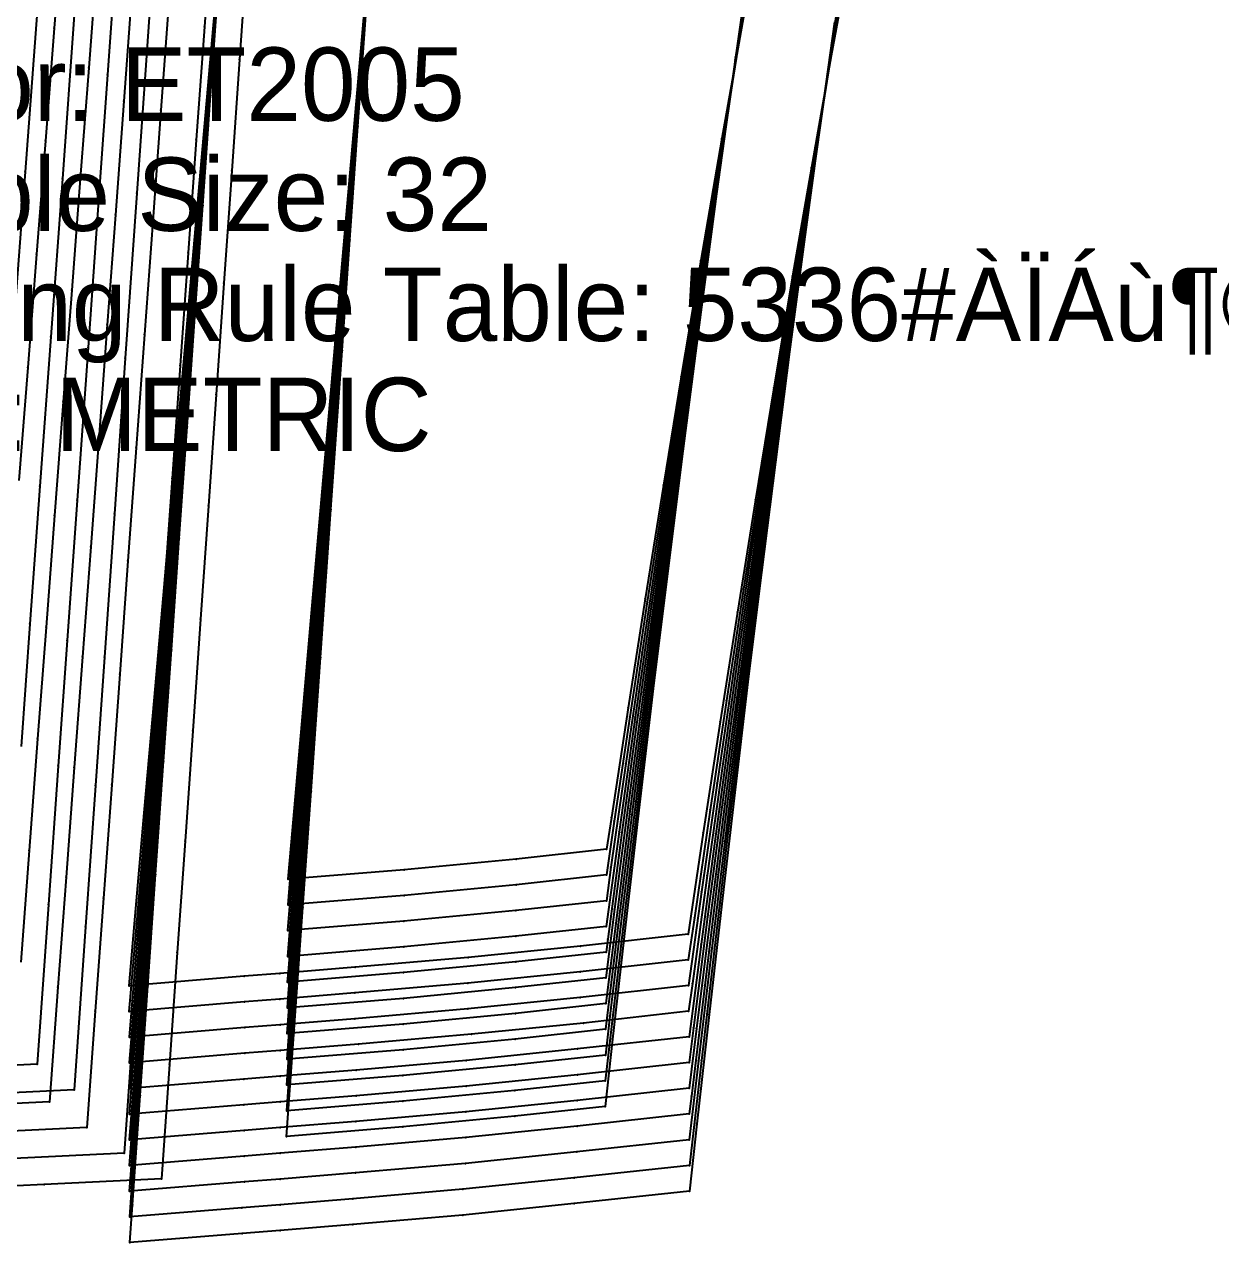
# Model space of a CAD drawing. Extents: x -2408 to 1029, y -526 to 2095.
# Drawn here: x -88.6 to 74.6, y -525.9 to -359.9 of the extents above; entities that cross this region are included whole.
import ezdxf

# ---------------------------------------------------------------- set-up
doc = ezdxf.new("R2010")
doc.units = 0

# ---------------------------------------------------------------- blocks, each defined once
blk = doc.blocks.new(' -30')
at = {"layer": '1'}
blk.add_lwpolyline([(31.001421, -176.512659), (28.294098, -191.275789), (25.59193, -206.483257), (23.03223, -221.307352), (20.468155, -236.538679), (17.963312, -251.779861), (15.506252, -267.084718), (13.163728, -282.05538), (10.86412, -297.137159), (8.794178, -310.970135), (-5.88525, -312.609182), (-21.190598, -314.147225), (-36.59148, -315.480425), (-46.831846, -316.310787), (-51.691847, -316.704869), (-67.377715, -317.994652), (-66.635922, -309.541909), (-65.310522, -294.438955), (-63.969865, -279.162157), (-62.616455, -263.740033), (-61.268442, -248.379416), (-59.91503, -232.957276), (-58.596081, -217.927838), (-57.242668, -202.505697), (-55.888537, -187.075364), (-54.535126, -171.653236)], dxfattribs=at)
at = {"layer": '14'}
blk.add_lwpolyline([(16.44106, -185.459826), (13.388816, -202.552839), (10.512979, -219.172334), (7.845557, -235.02047), (5.418554, -249.799407), (2.933615, -265.292799), (0.612923, -280.114434), (-1.669604, -295.087465), (-2.310144, -299.394169), (-14.623858, -300.726817), (-29.894684, -302.187182), (-45.705562, -303.476734), (-45.705562, -303.476734), (-45.123364, -296.84259), (-43.857443, -282.417409), (-42.430701, -266.159663), (-41.164423, -251.730409), (-39.762297, -235.753175), (-38.253435, -218.559679), (-36.666947, -200.481631), (-35.031942, -181.850737)], dxfattribs=at)
at = {"layer": '2'}
for p in [(-2.310144, -299.394169), (-45.705562, -303.476734), (8.794178, -310.970135), (-67.377715, -317.994652)]:
    blk.add_point(p, dxfattribs=at)
at = {"layer": '3'}
for p in [(-55.888537, -187.075364), (28.294098, -191.275789), (-36.666947, -200.481631), (-57.242668, -202.505697), (13.388816, -202.552839), (25.59193, -206.483257), (-58.596081, -217.927838), (-38.253435, -218.559679), (10.512979, -219.172334), (23.03223, -221.307352), (-59.91503, -232.957276), (7.845557, -235.02047), (-39.762297, -235.753175), (20.468155, -236.538679), (-61.268442, -248.379416), (5.418554, -249.799407), (-41.164423, -251.730409), (17.963312, -251.779861), (-62.616455, -263.740033), (2.933615, -265.292799), (-42.430701, -266.159663), (15.506252, -267.084718), (-63.969865, -279.162157), (0.612923, -280.114434), (13.163728, -282.05538), (-43.857443, -282.417409), (-65.310522, -294.438955), (-1.669604, -295.087465), (-45.123364, -296.84259), (10.86412, -297.137159), (-14.623858, -300.726817), (-45.705562, -303.476734), (-29.894684, -302.187182), (-66.635922, -309.541909), (-5.88525, -312.609182), (-21.190598, -314.147225), (-51.691847, -316.704869), (-46.831846, -316.310787), (-36.59148, -315.480425)]:
    blk.add_point(p, dxfattribs=at)
at = {"layer": '4'}
for p in [(-45.705562, -303.476734), (-46.831846, -316.310787)]:
    blk.add_point(p, dxfattribs=at)
blk = doc.blocks.new(' -31')
at = {"layer": '1'}
blk.add_lwpolyline([(31.475242, -173.485006), (28.75571, -188.638719), (26.130428, -203.747088), (23.578905, -218.868095), (21.128572, -233.770103), (18.698199, -248.910995), (16.335853, -263.973199), (14.016722, -279.131526), (11.796668, -294.031834), (9.652129, -308.723848), (8.823884, -314.470463), (-5.895816, -316.114035), (-21.205548, -317.652384), (-36.605476, -318.98546), (-46.819592, -319.813747), (-51.653008, -320.205687), (-67.358122, -321.497192), (-67.231789, -320.02193), (-65.971967, -305.310233), (-64.666787, -290.068855), (-63.365997, -274.878742), (-62.055004, -259.569495), (-60.747751, -244.303919), (-59.426088, -228.870083), (-58.115096, -213.560837), (-56.800419, -198.208568), (-55.489426, -182.899325)], dxfattribs=at)
at = {"layer": '14'}
blk.add_lwpolyline([(16.89759, -182.771743), (13.819778, -200.403124), (10.915645, -217.598059), (8.216589, -234.050346), (5.754009, -249.453769), (3.221772, -265.690253), (0.838213, -281.363997), (-1.266564, -295.569536), (-2.325335, -302.899323), (-14.639045, -304.231971), (-29.909871, -305.692335), (-45.720749, -306.981907), (-45.720749, -306.981907), (-45.137801, -300.174474), (-43.870248, -285.372503), (-42.441664, -268.690082), (-41.173751, -253.883908), (-39.769817, -237.489332), (-38.259009, -219.846726), (-36.670475, -201.296462), (-35.033361, -182.178911)], dxfattribs=at)
at = {"layer": '2'}
for p in [(-2.325335, -302.899323), (-45.720749, -306.981907), (8.823884, -314.470463), (-67.358122, -321.497192)]:
    blk.add_point(p, dxfattribs=at)
at = {"layer": '3'}
for p in [(28.75571, -188.638719), (-56.800419, -198.208568), (13.819778, -200.403124), (-36.670475, -201.296462), (26.130428, -203.747088), (-58.115096, -213.560837), (10.915645, -217.598059), (23.578905, -218.868095), (-38.259009, -219.846726), (-59.426088, -228.870083), (8.216589, -234.050346), (21.128572, -233.770103), (-39.769817, -237.489332), (-60.747751, -244.303919), (18.698199, -248.910995), (5.754009, -249.453769), (-41.173751, -253.883908), (-62.055004, -259.569495), (16.335853, -263.973199), (3.221772, -265.690253), (-42.441664, -268.690082), (-63.365997, -274.878742), (14.016722, -279.131526), (0.838213, -281.363997), (-43.870248, -285.372503), (-64.666787, -290.068855), (11.796668, -294.031834), (-1.266564, -295.569536), (-45.137801, -300.174474), (-65.971967, -305.310233), (-14.639045, -304.231971), (-45.720749, -306.981907), (-29.909871, -305.692335), (9.652129, -308.723848), (-5.895816, -316.114035), (-21.205548, -317.652384), (-67.231789, -320.02193), (-51.653008, -320.205687), (-46.819592, -319.813747), (-36.605476, -318.98546)]:
    blk.add_point(p, dxfattribs=at)
at = {"layer": '4'}
for p in [(-45.720749, -306.981907), (-46.819592, -319.813747)]:
    blk.add_point(p, dxfattribs=at)
blk = doc.blocks.new(' -32')
at = {"layer": '1'}
blk.add_lwpolyline([(29.358146, -185.041987), (26.765117, -200.266231), (24.31381, -215.087562), (21.858251, -230.334545), (19.52172, -245.201595), (17.178421, -260.466262), (14.934187, -275.471825), (12.757727, -290.411454), (10.64641, -305.202067), (8.854848, -317.970638), (-5.90563, -319.618813), (-21.220422, -321.157549), (-36.619105, -322.490482), (-46.80871, -323.316803), (-51.615619, -323.706624), (-67.34035, -324.999847), (-66.602145, -316.171308), (-65.350989, -301.208161), (-64.063095, -285.805646), (-62.807046, -270.783999), (-61.484815, -254.970842), (-60.239866, -240.081928), (-58.96323, -224.81405), (-57.699529, -209.700867), (-56.422891, -194.432985), (-55.162551, -179.360005)], dxfattribs=at)
at = {"layer": '14'}
blk.add_lwpolyline([(17.890051, -176.872326), (15.271854, -192.053983), (12.76538, -207.033082), (9.930178, -224.484278), (7.312312, -241.067052), (4.942582, -256.466773), (2.53259, -272.518207), (0.305931, -287.725786), (-1.707681, -301.853727), (-2.340525, -306.404495), (-14.654237, -307.737144), (-29.925063, -309.197508), (-45.735941, -310.487061), (-45.735941, -310.487061), (-44.721313, -298.352664), (-43.556797, -284.425696), (-42.046385, -266.361992), (-40.728198, -250.597191), (-39.283541, -233.319882), (-37.741602, -214.879135), (-36.131564, -195.623971), (-34.482614, -175.903425)], dxfattribs=at)
at = {"layer": '2'}
for p in [(-2.340525, -306.404495), (-45.735941, -310.487061), (8.854848, -317.970638), (-67.34035, -324.999847)]:
    blk.add_point(p, dxfattribs=at)
at = {"layer": '3'}
for p in [(15.271854, -192.053983), (-56.422891, -194.432985), (-36.131564, -195.623971), (26.765117, -200.266231), (12.76538, -207.033082), (-57.699529, -209.700867), (-37.741602, -214.879135), (24.31381, -215.087562), (-58.96323, -224.81405), (9.930178, -224.484278), (21.858251, -230.334545), (-39.283541, -233.319882), (-60.239866, -240.081928), (7.312312, -241.067052), (19.52172, -245.201595), (-40.728198, -250.597191), (-61.484815, -254.970842), (4.942582, -256.466773), (17.178421, -260.466262), (-42.046385, -266.361992), (-62.807046, -270.783999), (2.53259, -272.518207), (14.934187, -275.471825), (-43.556797, -284.425696), (-64.063095, -285.805646), (0.305931, -287.725786), (12.757727, -290.411454), (-44.721313, -298.352664), (-65.350989, -301.208161), (-1.707681, -301.853727), (10.64641, -305.202067), (-14.654237, -307.737144), (-29.925063, -309.197508), (-45.735941, -310.487061), (-66.602145, -316.171308), (-5.90563, -319.618813), (-21.220422, -321.157549), (-51.615619, -323.706624), (-46.80871, -323.316803), (-36.619105, -322.490482)]:
    blk.add_point(p, dxfattribs=at)
at = {"layer": '4'}
for p in [(-45.735941, -310.487061), (-46.80871, -323.316803)]:
    blk.add_point(p, dxfattribs=at)
blk = doc.blocks.new(' -33')
at = {"layer": '1'}
blk.add_lwpolyline([(29.81433, -182.135976), (27.269856, -197.377452), (24.858088, -212.262082), (22.451721, -227.525934), (20.136328, -242.583103), (17.843143, -257.864375), (15.645686, -272.905587), (13.527665, -287.773234), (11.406971, -302.963508), (9.388162, -317.688627), (8.876446, -321.471863), (-5.457212, -323.074483), (-20.698023, -324.612202), (-36.094769, -325.951828), (-46.799045, -326.819305), (-51.582775, -327.206991), (-67.323875, -328.497887), (-66.058339, -313.006987), (-64.80344, -297.646285), (-63.548538, -282.285545), (-62.319356, -267.239636), (-61.064456, -251.878919), (-59.832761, -236.802251), (-58.577859, -221.441532), (-57.332091, -206.192597), (-56.077191, -190.831883), (-54.834655, -175.622509)], dxfattribs=at)
at = {"layer": '14'}
blk.add_lwpolyline([(16.239558, -186.263238), (13.687068, -201.751676), (11.258799, -216.919608), (8.533448, -234.434907), (6.042324, -250.896558), (3.815622, -265.981572), (1.59227, -281.410002), (-0.59995, -297.021955), (-2.355715, -309.909668), (-14.66943, -311.242317), (-29.940255, -312.702681), (-45.751133, -313.992233), (-45.751133, -313.992233), (-44.735199, -301.55661), (-43.569186, -287.283921), (-42.05683, -268.771795), (-40.736945, -252.615636), (-39.290431, -234.909455), (-37.746507, -216.010922), (-36.134399, -196.277771), (-34.483326, -176.067667)], dxfattribs=at)
at = {"layer": '2'}
for p in [(-2.355715, -309.909668), (-45.751133, -313.992233), (8.876446, -321.471863), (-67.323875, -328.497887)]:
    blk.add_point(p, dxfattribs=at)
at = {"layer": '3'}
for p in [(-56.077191, -190.831883), (-36.134399, -196.277771), (27.269856, -197.377452), (13.687068, -201.751676), (-57.332091, -206.192597), (24.858088, -212.262082), (-37.746507, -216.010922), (11.258799, -216.919608), (-58.577859, -221.441532), (22.451721, -227.525934), (-39.290431, -234.909455), (8.533448, -234.434907), (-59.832761, -236.802251), (20.136328, -242.583103), (-61.064456, -251.878919), (6.042324, -250.896558), (-40.736945, -252.615636), (17.843143, -257.864375), (-62.319356, -267.239636), (3.815622, -265.981572), (-42.05683, -268.771795), (15.645686, -272.905587), (1.59227, -281.410002), (-63.548538, -282.285545), (-43.569186, -287.283921), (13.527665, -287.773234), (-0.59995, -297.021955), (-64.80344, -297.646285), (-44.735199, -301.55661), (11.406971, -302.963508), (-14.66943, -311.242317), (-66.058339, -313.006987), (-29.940255, -312.702681), (-45.751133, -313.992233), (9.388162, -317.688627), (-5.457212, -323.074483), (-20.698023, -324.612202), (-46.799045, -326.819305), (-36.094769, -325.951828), (-51.582775, -327.206991)]:
    blk.add_point(p, dxfattribs=at)
at = {"layer": '4'}
for p in [(-45.751133, -313.992233), (-46.799045, -326.819305)]:
    blk.add_point(p, dxfattribs=at)
blk = doc.blocks.new(' -34')
at = {"layer": '1'}
blk.add_lwpolyline([(30.6374, -176.888243), (28.17123, -191.872962), (25.747429, -207.056014), (23.418537, -222.062692), (21.142327, -237.126687), (18.928284, -252.150665), (16.762541, -267.181782), (14.636688, -282.253826), (12.570529, -297.299002), (10.572975, -312.35331), (8.939537, -324.968567), (-6.259771, -326.610973), (-21.420251, -328.180149), (-36.413426, -329.488988), (-46.790519, -330.321388), (-51.726488, -330.717326), (-67.30835, -331.988258), (-66.64172, -323.64138), (-65.438223, -308.572395), (-64.232601, -293.476801), (-63.031731, -278.440717), (-61.826106, -263.345104), (-60.628775, -248.353321), (-59.423152, -233.257727), (-58.203864, -217.991015), (-56.998239, -202.895399), (-55.782061, -187.667625), (-54.576437, -172.572013)], dxfattribs=at)
at = {"layer": '14'}
blk.add_lwpolyline([(16.17239, -186.531044), (13.620712, -202.42595), (11.195059, -217.991651), (8.912557, -233.036375), (6.386618, -250.132365), (4.121054, -265.870668), (1.84645, -282.074002), (-0.209566, -297.102061), (-2.139563, -311.628463), (-2.370906, -313.414822), (-14.684616, -314.74747), (-29.955441, -316.207834), (-45.76632, -317.497406), (-45.76632, -317.497406), (-45.615143, -315.604518), (-44.493508, -301.560523), (-43.232795, -285.77514), (-42.06727, -271.181596), (-40.745689, -254.634089), (-39.297317, -236.499015), (-37.751409, -217.142706), (-36.137229, -196.931564), (-34.484035, -176.231916)], dxfattribs=at)
at = {"layer": '2'}
for p in [(-2.370906, -313.414822), (-45.76632, -317.497406), (8.939537, -324.968567), (-67.30835, -331.988258)]:
    blk.add_point(p, dxfattribs=at)
at = {"layer": '3'}
for p in [(-55.782061, -187.667625), (28.17123, -191.872962), (-36.137229, -196.931564), (13.620712, -202.42595), (-56.998239, -202.895399), (25.747429, -207.056014), (-37.751409, -217.142706), (-58.203864, -217.991015), (11.195059, -217.991651), (23.418537, -222.062692), (-59.423152, -233.257727), (8.912557, -233.036375), (-39.297317, -236.499015), (21.142327, -237.126687), (-60.628775, -248.353321), (6.386618, -250.132365), (18.928284, -252.150665), (-40.745689, -254.634089), (-61.826106, -263.345104), (4.121054, -265.870668), (16.762541, -267.181782), (-42.06727, -271.181596), (-63.031731, -278.440717), (1.84645, -282.074002), (14.636688, -282.253826), (-43.232795, -285.77514), (-64.232601, -293.476801), (-0.209566, -297.102061), (12.570529, -297.299002), (-44.493508, -301.560523), (-65.438223, -308.572395), (-2.139563, -311.628463), (10.572975, -312.35331), (-14.684616, -314.74747), (-45.615143, -315.604518), (-29.955441, -316.207834), (-45.76632, -317.497406), (-66.64172, -323.64138), (-6.259771, -326.610973), (-21.420251, -328.180149), (-46.790519, -330.321388), (-36.413426, -329.488988), (-51.726488, -330.717326)]:
    blk.add_point(p, dxfattribs=at)
at = {"layer": '4'}
for p in [(-45.76632, -317.497406), (-46.790519, -330.321388)]:
    blk.add_point(p, dxfattribs=at)
blk = doc.blocks.new(' -35')
at = {"layer": '1'}
for points in [[(-81.752046, 6.842978), (-67.285735, 2.772112), (-62.856021, 1.519655), (-63.201218, -2.916223), (-64.12292, -14.76037), (-64.380611, -18.071752), (-65.582125, -33.511541), (-66.778436, -48.88447), (-67.97995, -64.324258), (-69.184953, -79.808849), (-70.386468, -95.248639), (-71.587984, -110.688429), (-72.775354, -125.946444), (-73.976868, -141.386232), (-75.178382, -156.82602), (-76.363233, -172.051669), (-77.564748, -187.491468), (-78.762193, -202.878946), (-79.963709, -218.318738), (-81.165225, -233.758529), (-82.363927, -249.162179)], [(31.118014, -173.519019), (28.712998, -188.389392), (26.325745, -203.609995), (24.056845, -218.501739), (21.862068, -233.299969), (19.641177, -248.66026), (17.534241, -263.575783), (15.439514, -278.730104), (13.427843, -293.658818), (11.476412, -308.59545), (9.552536, -323.717233), (8.947917, -328.471184), (-6.276197, -330.116275), (-21.435544, -331.685323), (-36.429235, -332.99418), (-46.78319, -333.82473), (-51.702818, -334.219371), (-67.295289, -335.491257), (-67.202679, -334.305783), (-66.054287, -319.605575), (-64.888051, -304.676936), (-63.702103, -289.495978), (-62.523941, -274.414689), (-61.334851, -259.193508), (-60.15669, -244.112224), (-58.947935, -228.639329), (-57.769772, -213.558038), (-56.592683, -198.490496), (-55.373895, -182.88917)]]:
    blk.add_lwpolyline(points, dxfattribs=at)
at = {"layer": '14'}
blk.add_lwpolyline([(16.629262, -183.51531), (14.054839, -199.860696), (11.604896, -215.907465), (9.296204, -231.459032), (7.145537, -246.318757), (4.796939, -262.960416), (2.729023, -277.983011), (0.709868, -293.009817), (-1.192807, -307.544226), (-2.386096, -316.919994), (-14.699809, -318.252643), (-29.970634, -319.713007), (-45.781512, -321.002579), (-45.781512, -321.002579), (-45.630141, -319.064922), (-44.507065, -304.688776), (-43.244736, -288.530091), (-42.077715, -273.591404), (-40.754439, -256.652557), (-39.304207, -238.088582), (-37.756316, -218.274508), (-36.140064, -197.585364), (-34.484749, -176.39618)], dxfattribs=at)
at = {"layer": '2'}
for p in [(-2.386096, -316.919994), (-45.781512, -321.002579), (8.947917, -328.471184), (-67.295289, -335.491257)]:
    blk.add_point(p, dxfattribs=at)
at = {"layer": '3'}
for p in [(-77.564748, -187.491468), (28.712998, -188.389392), (-56.592683, -198.490496), (-36.140064, -197.585364), (14.054839, -199.860696), (-78.762193, -202.878946), (26.325745, -203.609995), (-57.769772, -213.558038), (11.604896, -215.907465), (-79.963709, -218.318738), (-37.756316, -218.274508), (24.056845, -218.501739), (-58.947935, -228.639329), (9.296204, -231.459032), (-81.165225, -233.758529), (21.862068, -233.299969), (-39.304207, -238.088582), (-60.15669, -244.112224), (7.145537, -246.318757), (19.641177, -248.66026), (-40.754439, -256.652557), (-61.334851, -259.193508), (4.796939, -262.960416), (17.534241, -263.575783), (-42.077715, -273.591404), (-62.523941, -274.414689), (2.729023, -277.983011), (15.439514, -278.730104), (-43.244736, -288.530091), (-63.702103, -289.495978), (0.709868, -293.009817), (13.427843, -293.658818), (-64.888051, -304.676936), (-44.507065, -304.688776), (-1.192807, -307.544226), (11.476412, -308.59545), (-14.699809, -318.252643), (-66.054287, -319.605575), (-45.630141, -319.064922), (-29.970634, -319.713007), (-45.781512, -321.002579), (9.552536, -323.717233), (-6.276197, -330.116275), (-21.435544, -331.685323), (-36.429235, -332.99418), (-67.202679, -334.305783), (-51.702818, -334.219371), (-46.78319, -333.82473)]:
    blk.add_point(p, dxfattribs=at)
at = {"layer": '4'}
for p in [(-45.781512, -321.002579), (-46.78319, -333.82473)]:
    blk.add_point(p, dxfattribs=at)
blk = doc.blocks.new(' -36')
at = {"layer": '1'}
for points in [[(-71.699247, -177.708834), (-72.85675, -192.926705), (-74.003308, -208.000684), (-75.16081, -223.21855), (-76.318313, -238.436426), (-77.49399, -253.893231), (-78.651493, -269.111104), (-79.810639, -284.350588), (-80.968142, -299.568461), (-82.125643, -314.786335)], [(31.305343, -171.832824), (28.897705, -187.031336), (26.559378, -202.258481), (24.291024, -217.478387), (22.12355, -232.428315), (19.970033, -247.664884), (17.866428, -262.908425), (15.835706, -277.963867), (13.831663, -293.2208), (11.885915, -308.490291), (9.974508, -323.825703), (8.967531, -331.972618), (-6.289378, -333.621212), (-21.45056, -335.190469), (-36.443399, -336.499496), (-46.776857, -337.327843), (-51.675367, -337.720487), (-67.28332, -338.991051), (-66.943126, -334.541418), (-65.800352, -319.594318), (-64.657857, -304.650864), (-63.495757, -289.450985), (-62.315311, -274.011139), (-61.145822, -258.714614), (-59.965376, -243.27477), (-58.793954, -227.952949), (-57.613508, -212.513101), (-56.461324, -197.442908), (-55.280878, -182.003064)]]:
    blk.add_lwpolyline(points, dxfattribs=at)
at = {"layer": '14'}
blk.add_lwpolyline([(17.090703, -180.331549), (14.493383, -197.121681), (12.019141, -213.645721), (9.684391, -229.702255), (7.505557, -245.089814), (5.119883, -262.388199), (3.010748, -278.085062), (0.937459, -293.909489), (-1.045863, -309.466333), (-2.401287, -320.425148), (-14.715003, -321.757798), (-29.985828, -323.218169), (-45.7967, -324.507751), (-45.796704, -324.507751), (-45.384744, -319.11944), (-44.239405, -304.138785), (-42.886366, -286.441487), (-41.662436, -270.432889), (-40.291833, -252.505847), (-38.803887, -233.044013), (-37.227936, -212.431096), (-35.593317, -191.050809), (-33.92936, -169.28681)], dxfattribs=at)
at = {"layer": '2'}
for p in [(-2.401287, -320.425148), (-45.796704, -324.507751), (8.967531, -331.972618), (-67.28332, -338.991051)]:
    blk.add_point(p, dxfattribs=at)
at = {"layer": '3'}
for p in [(28.897705, -187.031336), (-35.593317, -191.050809), (-72.85675, -192.926705), (-56.461324, -197.442908), (14.493383, -197.121681), (26.559378, -202.258481), (-74.003308, -208.000684), (-37.227936, -212.431096), (-57.613508, -212.513101), (12.019141, -213.645721), (24.291024, -217.478387), (-75.16081, -223.21855), (-58.793954, -227.952949), (9.684391, -229.702255), (-38.803887, -233.044013), (22.12355, -232.428315), (-76.318313, -238.436426), (-59.965376, -243.27477), (7.505557, -245.089814), (19.970033, -247.664884), (-77.49399, -253.893231), (-40.291833, -252.505847), (-61.145822, -258.714614), (5.119883, -262.388199), (17.866428, -262.908425), (-78.651493, -269.111104), (-41.662436, -270.432889), (-62.315311, -274.011139), (3.010748, -278.085062), (15.835706, -277.963867), (-79.810639, -284.350588), (-42.886366, -286.441487), (-63.495757, -289.450985), (13.831663, -293.2208), (0.937459, -293.909489), (-80.968142, -299.568461), (-64.657857, -304.650864), (-44.239405, -304.138785), (11.885915, -308.490291), (-1.045863, -309.466333), (-65.800352, -319.594318), (-45.384744, -319.11944), (-14.715003, -321.757798), (-29.985828, -323.218169), (-45.7967, -324.507751), (9.974508, -323.825703), (-6.289378, -333.621212), (-66.943126, -334.541418), (-21.45056, -335.190469), (-36.443399, -336.499496), (-51.675367, -337.720487), (-46.776857, -337.327843)]:
    blk.add_point(p, dxfattribs=at)
at = {"layer": '4'}
for p in [(-45.7967, -324.507751), (-46.776857, -337.327843)]:
    blk.add_point(p, dxfattribs=at)
blk = doc.blocks.new(' -37')
at = {"layer": '1'}
for points in [[(-66.952574, -182.501879), (-68.066272, -197.474488), (-69.217031, -212.94534), (-70.330728, -227.917937), (-71.444426, -242.890543), (-72.581959, -258.183594), (-73.695657, -273.156189), (-74.81739, -288.23683), (-75.931088, -303.209436), (-77.044785, -318.182043), (-78.206615, -333.801727), (-94.07087, -334.585086)], [(29.566758, -182.439997), (27.285612, -197.504728), (25.054684, -212.689494), (22.900884, -227.772931), (20.828694, -242.668798), (18.778541, -257.766653), (16.789108, -272.75228), (14.832098, -287.862507), (12.94765, -302.848391), (11.096275, -317.9719), (9.277213, -333.050597), (8.985937, -335.474167), (-6.302403, -337.126134), (-21.465563, -338.695611), (-36.457505, -340.004558), (-46.771507, -340.831337), (-51.650178, -341.222437), (-67.272859, -342.494316), (-66.084502, -326.620334), (-64.961208, -311.615444), (-63.822191, -296.400515), (-62.698897, -281.395621), (-61.551281, -266.065857), (-60.427986, -251.060959), (-59.297045, -235.953924), (-58.173751, -220.949029), (-57.032149, -205.699593), (-55.908856, -190.694718), (-54.777913, -175.587665)]]:
    blk.add_lwpolyline(points, dxfattribs=at)
at = {"layer": '14'}
for points in [[(-95.561064, 3.658999), (-81.108726, -0.227481), (-66.426916, -4.223861), (-66.427064, -4.225836), (-66.836761, -9.73384), (-67.976222, -25.052798), (-69.322315, -43.149747), (-70.539962, -59.519846), (-71.903532, -77.851743), (-73.383839, -97.753059), (-74.951701, -118.831471), (-76.577931, -140.694582), (-78.233347, -162.950072), (-79.888761, -185.205543), (-81.514992, -207.068673), (-83.082854, -228.147085)], [(17.023798, -180.4354), (14.426467, -197.634143), (11.954161, -214.560019), (9.622944, -231.006763), (7.448891, -246.768041), (5.448068, -261.637589), (3.298376, -278.013451), (1.171975, -294.644615), (-0.701022, -309.696005), (-2.416477, -323.930321), (-14.730188, -325.262971), (-30.001014, -326.723341), (-45.811892, -328.012886), (-45.811892, -328.012886), (-45.399405, -322.502914), (-44.2526, -307.183969), (-42.89783, -289.087042), (-41.672335, -272.716969), (-40.299975, -254.38507), (-38.810126, -234.483766), (-37.232159, -213.405387), (-35.595446, -191.54229), (-33.929359, -169.286815)]]:
    blk.add_lwpolyline(points, dxfattribs=at)
at = {"layer": '2'}
for p in [(-2.416477, -323.930321), (-45.811892, -328.012886), (-78.206615, -333.801727), (8.985937, -335.474167), (-67.272859, -342.494316)]:
    blk.add_point(p, dxfattribs=at)
at = {"layer": '3'}
for p in [(-55.908856, -190.694718), (-35.595446, -191.54229), (-68.066272, -197.474488), (27.285612, -197.504728), (14.426467, -197.634143), (-57.032149, -205.699593), (-81.514992, -207.068673), (-69.217031, -212.94534), (-37.232159, -213.405387), (25.054684, -212.689494), (11.954161, -214.560019), (-58.173751, -220.949029), (-70.330728, -227.917937), (22.900884, -227.772931), (9.622944, -231.006763), (-38.810126, -234.483766), (-59.297045, -235.953924), (-71.444426, -242.890543), (20.828694, -242.668798), (7.448891, -246.768041), (-60.427986, -251.060959), (-40.299975, -254.38507), (-72.581959, -258.183594), (18.778541, -257.766653), (5.448068, -261.637589), (-61.551281, -266.065857), (-73.695657, -273.156189), (-41.672335, -272.716969), (16.789108, -272.75228), (3.298376, -278.013451), (-62.698897, -281.395621), (-74.81739, -288.23683), (14.832098, -287.862507), (-42.89783, -289.087042), (1.171975, -294.644615), (-63.822191, -296.400515), (-75.931088, -303.209436), (12.94765, -302.848391), (-44.2526, -307.183969), (-0.701022, -309.696005), (-64.961208, -311.615444), (-77.044785, -318.182043), (11.096275, -317.9719), (-45.399405, -322.502914), (-14.730188, -325.262971), (-66.084502, -326.620334), (-30.001014, -326.723341), (-45.811892, -328.012886), (9.277213, -333.050597), (-6.302403, -337.126134), (-36.457505, -340.004558), (-21.465563, -338.695611), (-51.650178, -341.222437), (-46.771507, -340.831337)]:
    blk.add_point(p, dxfattribs=at)
at = {"layer": '4'}
for p in [(-45.811892, -328.012886), (-46.771507, -340.831337)]:
    blk.add_point(p, dxfattribs=at)
blk = doc.blocks.new(' -38')
at = {"layer": '1'}
for points in [[(-61.897461, -183.255028), (-63.02008, -198.680873), (-64.122376, -213.827451), (-65.244994, -229.253291), (-66.367614, -244.679141), (-67.489424, -260.09386), (-68.612044, -275.519705), (-69.711253, -290.623867), (-70.833872, -306.049707), (-71.956493, -321.475549), (-73.108845, -337.309914), (-89.036407, -338.090877)], [(30.189243, -177.982696), (27.962779, -192.883327), (25.769479, -208.018841), (23.669796, -222.93785), (21.614176, -237.940779), (19.617969, -252.873958), (17.624889, -268.128991), (15.718471, -283.07392), (13.830111, -298.318725), (12.030936, -313.276906), (10.261508, -328.238653), (8.997169, -338.976479), (-6.317054, -340.631246), (-21.480706, -342.200776), (-36.472426, -343.509698), (-46.767049, -344.334946), (-51.629158, -344.72472), (-67.26356, -345.99762), (-66.97114, -342.010342), (-65.865256, -326.931109), (-64.760455, -311.866618), (-63.628014, -296.425219), (-62.506484, -281.132614), (-61.374045, -265.691257), (-60.261109, -250.515838), (-59.128669, -235.074469), (-58.019185, -219.94611), (-56.886746, -204.504754), (-55.756917, -189.098967), (-54.624477, -173.65759)]]:
    blk.add_lwpolyline(points, dxfattribs=at)
at = {"layer": '14'}
for points in [[(-89.366108, 6.748489), (-75.134377, 2.979116), (-61.346917, -0.718661), (-61.34706, -0.720636), (-62.361532, -14.660421), (-63.526034, -30.661768), (-64.630184, -45.833818), (-65.899716, -63.278363), (-67.305439, -82.594321), (-68.818176, -103.380733), (-70.408737, -125.236525), (-71.497935, -140.203131), (-72.600103, -155.347952), (-73.706597, -170.552203), (-74.808766, -185.697042), (-76.434997, -208.042974), (-78.002859, -229.586858), (-79.483167, -249.927671), (-80.846736, -268.664389), (-82.064383, -285.395989)], [(17.490212, -177.002815), (14.869366, -194.640734), (12.372345, -212.041258), (10.014866, -228.993255), (7.812654, -245.285543), (5.781424, -260.707009), (3.591781, -277.765962), (1.698158, -292.901964), (-0.100698, -307.643525), (-1.821911, -322.152544), (-2.431667, -327.435493), (-14.745382, -328.768144), (-30.016207, -330.228514), (-45.827084, -331.518059), (-45.827084, -331.518059), (-44.804623, -317.576313), (-43.631118, -301.575003), (-42.518429, -286.402942), (-41.239083, -268.958442), (-39.822487, -249.642469), (-38.298056, -228.85611), (-36.695197, -207.000338), (-35.597576, -192.033745), (-34.486885, -176.888937)]]:
    blk.add_lwpolyline(points, dxfattribs=at)
at = {"layer": '2'}
for p in [(-2.431667, -327.435493), (-45.827084, -331.518059), (-73.108845, -337.309914), (8.997169, -338.976479), (-67.26356, -345.99762)]:
    blk.add_point(p, dxfattribs=at)
at = {"layer": '3'}
for p in [(-55.756917, -189.098967), (-35.597576, -192.033745), (27.962779, -192.883327), (14.869366, -194.640734), (-63.02008, -198.680873), (-56.886746, -204.504754), (-36.695197, -207.000338), (-76.434997, -208.042974), (25.769479, -208.018841), (12.372345, -212.041258), (-64.122376, -213.827451), (-58.019185, -219.94611), (23.669796, -222.93785), (-38.298056, -228.85611), (10.014866, -228.993255), (-78.002859, -229.586858), (-65.244994, -229.253291), (-59.128669, -235.074469), (21.614176, -237.940779), (-66.367614, -244.679141), (7.812654, -245.285543), (-79.483167, -249.927671), (-60.261109, -250.515838), (-39.822487, -249.642469), (19.617969, -252.873958), (-67.489424, -260.09386), (5.781424, -260.707009), (-61.374045, -265.691257), (-80.846736, -268.664389), (17.624889, -268.128991), (-41.239083, -268.958442), (-68.612044, -275.519705), (3.591781, -277.765962), (-62.506484, -281.132614), (15.718471, -283.07392), (-42.518429, -286.402942), (-69.711253, -290.623867), (1.698158, -292.901964), (-63.628014, -296.425219), (13.830111, -298.318725), (-43.631118, -301.575003), (-70.833872, -306.049707), (-0.100698, -307.643525), (-64.760455, -311.866618), (12.030936, -313.276906), (-44.804623, -317.576313), (-71.956493, -321.475549), (-1.821911, -322.152544), (-65.865256, -326.931109), (10.261508, -328.238653), (-30.016207, -330.228514), (-14.745382, -328.768144), (-45.827084, -331.518059), (-6.317054, -340.631246), (-66.97114, -342.010342), (-36.472426, -343.509698), (-21.480706, -342.200776), (-51.629158, -344.72472), (-46.767049, -344.334946)]:
    blk.add_point(p, dxfattribs=at)
at = {"layer": '4'}
for p in [(-45.827084, -331.518059), (-46.767049, -344.334946)]:
    blk.add_point(p, dxfattribs=at)
blk = doc.blocks.new(' -39')
at = {"layer": '1'}
for points in [[(-55.997346, -172.161399), (-57.078074, -187.332486), (-58.173579, -202.710995), (-59.27038, -218.107693), (-60.365885, -233.486202), (-61.461389, -248.864711), (-62.536286, -263.953912), (-63.631791, -279.332419), (-64.712761, -294.506884), (-65.808267, -309.885393), (-66.903773, -325.263905), (-68.011785, -340.817986), (-83.960582, -341.594764)], [(30.377139, -176.272744), (28.147139, -191.481311), (26.008003, -206.535359), (23.907784, -221.762385), (21.883158, -236.846901), (19.888271, -252.088035), (17.968527, -267.102695), (16.065096, -282.355529), (14.212866, -297.632383), (12.414448, -312.89794), (10.652834, -328.167821), (9.021389, -342.477379), (-6.68889, -344.174981), (-21.856916, -345.740545), (-36.847339, -347.044002), (-46.763444, -347.83886), (-51.949772, -348.254585), (-67.255349, -349.501114), (-66.458314, -338.412496), (-65.379945, -323.409859), (-64.298797, -308.368561), (-63.194304, -293.002476), (-62.085663, -277.578708), (-60.981169, -262.212622), (-59.877888, -246.863432), (-58.773394, -231.49735), (-57.680081, -216.28681), (-56.575588, -200.920725), (-55.482244, -185.709765)]]:
    blk.add_lwpolyline(points, dxfattribs=at)
at = {"layer": '14'}
for points in [[(-82.08159, 9.571298), (-67.642121, 5.797392), (-56.266918, 2.786539), (-56.267056, 2.784563), (-57.281533, -11.456452), (-58.446035, -27.803522), (-59.550186, -43.303404), (-60.819717, -61.124854), (-62.225442, -80.858185), (-63.738177, -102.093688), (-64.791704, -116.882931), (-65.871173, -132.036323), (-66.967937, -147.432511), (-68.073349, -162.950088), (-69.178761, -178.467665), (-70.275525, -193.863853), (-71.354995, -209.017263), (-72.922857, -231.026639), (-74.403165, -251.80694), (-75.766733, -270.94848), (-76.98438, -288.041587), (-78.330474, -306.937831), (-79.87936, -328.681183), (-98.14022, -329.574564)], [(17.961579, -173.404931), (15.316965, -191.47496), (12.79512, -209.344985), (10.411413, -226.79901), (8.181215, -243.621022), (6.11989, -259.595076), (4.242814, -274.50511), (2.255168, -290.688573), (0.334975, -306.741796), (-1.437959, -321.994955), (-2.446858, -330.940666), (-14.76057, -332.273313), (-30.031397, -333.733671), (-45.842271, -335.023232), (-45.842276, -335.023232), (-44.81851, -320.78026), (-43.643506, -304.43322), (-42.529397, -288.933367), (-41.248417, -271.111949), (-39.830014, -251.378655), (-38.303634, -230.143154), (-37.240605, -215.353937), (-36.1514, -200.200552), (-35.044743, -184.804371)]]:
    blk.add_lwpolyline(points, dxfattribs=at)
at = {"layer": '2'}
for p in [(-79.87936, -328.681183), (-2.446858, -330.940666), (-45.842276, -335.023232), (-68.011785, -340.817986), (9.021389, -342.477379), (-67.255349, -349.501114)]:
    blk.add_point(p, dxfattribs=at)
at = {"layer": '3'}
for p in [(-57.078074, -187.332486), (15.316965, -191.47496), (28.147139, -191.481311), (-70.275525, -193.863853), (-36.1514, -200.200552), (-56.575588, -200.920725), (-58.173579, -202.710995), (26.008003, -206.535359), (-71.354995, -209.017263), (12.79512, -209.344985), (-37.240605, -215.353937), (-57.680081, -216.28681), (-59.27038, -218.107693), (23.907784, -221.762385), (10.411413, -226.79901), (-38.303634, -230.143154), (-72.922857, -231.026639), (-58.773394, -231.49735), (-60.365885, -233.486202), (21.883158, -236.846901), (8.181215, -243.621022), (-59.877888, -246.863432), (-61.461389, -248.864711), (-74.403165, -251.80694), (-39.830014, -251.378655), (19.888271, -252.088035), (6.11989, -259.595076), (-60.981169, -262.212622), (-62.536286, -263.953912), (17.968527, -267.102695), (-75.766733, -270.94848), (-41.248417, -271.111949), (4.242814, -274.50511), (-62.085663, -277.578708), (-63.631791, -279.332419), (16.065096, -282.355529), (-76.98438, -288.041587), (-42.529397, -288.933367), (2.255168, -290.688573), (-63.194304, -293.002476), (-64.712761, -294.506884), (14.212866, -297.632383), (-43.643506, -304.43322), (-78.330474, -306.937831), (0.334975, -306.741796), (-64.298797, -308.368561), (-65.808267, -309.885393), (12.414448, -312.89794), (-44.81851, -320.78026), (-1.437959, -321.994955), (-65.379945, -323.409859), (-66.903773, -325.263905), (10.652834, -328.167821), (-14.76057, -332.273313), (-45.842271, -335.023232), (-30.031397, -333.733671), (-66.458314, -338.412496), (-6.68889, -344.174981), (-21.856916, -345.740545), (-51.949772, -348.254585), (-46.763444, -347.83886), (-36.847339, -347.044002)]:
    blk.add_point(p, dxfattribs=at)
at = {"layer": '4'}
for p in [(-45.842271, -335.023232), (-46.763444, -347.83886)]:
    blk.add_point(p, dxfattribs=at)
blk = doc.blocks.new(' -40')
at = {"layer": '1'}
for points in [[(-51.224546, -176.740962), (-52.273251, -191.773832), (-53.332446, -206.957082), (-54.398895, -222.244329), (-55.458089, -237.427587), (-56.517284, -252.610845), (-57.595127, -268.061416), (-58.654322, -283.244669), (-59.704674, -298.30116), (-60.763868, -313.48442), (-61.823063, -328.667675), (-62.915435, -344.326515), (-78.884858, -345.098581), (-94.038029, -345.817426)], [(28.807646, -186.66135), (26.709159, -201.604125), (24.661107, -216.636269), (22.677641, -231.607982), (20.734908, -246.654071), (18.837424, -261.705962), (17.00166, -276.604681), (15.193906, -291.667594), (13.429258, -306.829152), (11.718877, -321.903454), (10.05064, -336.833296), (9.034179, -345.979538), (-6.702585, -347.679998), (-21.872005, -349.245701), (-36.861796, -350.549084), (-46.760602, -351.342583), (-51.930402, -351.756984), (-67.248149, -353.004608), (-66.886593, -347.874671), (-65.835405, -332.959915), (-64.78317, -318.0303), (-63.713644, -302.855353), (-62.623366, -287.385957), (-61.553839, -272.211011), (-60.483517, -257.02478), (-59.413992, -241.849848), (-58.356571, -226.846667), (-57.287044, -211.671721), (-56.229515, -196.667001), (-55.159988, -181.492049)]]:
    blk.add_lwpolyline(points, dxfattribs=at)
at = {"layer": '14'}
for points in [[(-64.098761, -178.795828), (-65.195526, -194.517631), (-66.274995, -209.991522), (-67.842857, -232.466376), (-69.323164, -253.686154), (-70.686734, -273.232537), (-71.90438, -290.687148), (-73.250475, -309.983028), (-74.799361, -332.186356), (-92.667467, -333.055488)], [(17.8953, -173.344523), (15.249801, -191.824505), (12.729156, -210.099647), (10.348387, -227.949103), (8.122508, -245.152048), (6.066547, -261.487586), (4.195515, -276.734939), (2.215534, -293.284352), (0.304094, -309.700381), (-1.459382, -325.298129), (-2.462048, -334.445839), (-14.775756, -335.778485), (-30.046582, -337.238844), (-45.857463, -338.528404), (-45.857463, -338.528404), (-44.832391, -323.984206), (-43.655889, -307.291427), (-42.540359, -291.463759), (-41.257747, -273.265457), (-39.837535, -253.114817), (-38.30921, -231.430216), (-37.244824, -216.32821), (-36.15423, -200.854335), (-35.046162, -185.132548)]]:
    blk.add_lwpolyline(points, dxfattribs=at)
at = {"layer": '2'}
for p in [(-74.799361, -332.186356), (-2.462048, -334.445839), (-45.857463, -338.528404), (-62.915435, -344.326515), (9.034179, -345.979538), (-67.248149, -353.004608)]:
    blk.add_point(p, dxfattribs=at)
at = {"layer": '3'}
for p in [(-52.273251, -191.773832), (15.249801, -191.824505), (-65.195526, -194.517631), (-56.229515, -196.667001), (-36.15423, -200.854335), (26.709159, -201.604125), (-53.332446, -206.957082), (-66.274995, -209.991522), (12.729156, -210.099647), (-57.287044, -211.671721), (-37.244824, -216.32821), (24.661107, -216.636269), (-54.398895, -222.244329), (-58.356571, -226.846667), (10.348387, -227.949103), (-38.30921, -231.430216), (22.677641, -231.607982), (-67.842857, -232.466376), (-55.458089, -237.427587), (-59.413992, -241.849848), (8.122508, -245.152048), (20.734908, -246.654071), (-69.323164, -253.686154), (-56.517284, -252.610845), (-39.837535, -253.114817), (-60.483517, -257.02478), (6.066547, -261.487586), (18.837424, -261.705962), (-57.595127, -268.061416), (-61.553839, -272.211011), (-70.686734, -273.232537), (-41.257747, -273.265457), (4.195515, -276.734939), (17.00166, -276.604681), (-58.654322, -283.244669), (-62.623366, -287.385957), (-71.90438, -290.687148), (-42.540359, -291.463759), (15.193906, -291.667594), (2.215534, -293.284352), (-59.704674, -298.30116), (-63.713644, -302.855353), (13.429258, -306.829152), (-43.655889, -307.291427), (-73.250475, -309.983028), (0.304094, -309.700381), (-60.763868, -313.48442), (-64.78317, -318.0303), (11.718877, -321.903454), (-44.832391, -323.984206), (-1.459382, -325.298129), (-61.823063, -328.667675), (-65.835405, -332.959915), (-14.775756, -335.778485), (10.05064, -336.833296), (-45.857463, -338.528404), (-30.046582, -337.238844), (-78.884858, -345.098581), (-66.886593, -347.874671), (-6.702585, -347.679998), (-21.872005, -349.245701), (-51.930402, -351.756984), (-46.760602, -351.342583), (-36.861796, -350.549084)]:
    blk.add_point(p, dxfattribs=at)
at = {"layer": '4'}
for p in [(-45.857463, -338.528404), (-46.760602, -351.342583)]:
    blk.add_point(p, dxfattribs=at)

msp = doc.modelspace()

# ---------------------------------------------------------------- block references
at = {"layer": '1'}
for name, p in [(' -32', (-6.918598, -172.870121)), (' -36', (-6.940789, -172.870126)), (' -34', (-6.929678, -172.869999)), (' -37', (-6.946326, -172.869989)), (' -35', (-6.935229, -172.87)), (' -33', (-6.924133, -172.870029)), (' -31', (-6.913053, -172.870221)), (' -30', (-6.907502, -172.870213)), (' -38', (-6.951881, -172.870051)), (' -39', (-6.957418, -172.869929)), (' -40', (-6.962963, -172.869906))]:
    msp.add_blockref(name, p, dxfattribs=at)

# ---------------------------------------------------------------- texts
for s, p in [('Author: ET2005', (-122.22529, -373.004608)), ('Sample Size: 32', (-122.22529, -388.004608)), ('Grading Rule Table: 5336#ÀÏÁù¶©µ¥14%7%Î§¼Ó9', (-122.22529, -403.004608)), ('Units: METRIC', (-122.22529, -418.004608))]:
    msp.add_text(s, height=10, dxfattribs=at).set_placement(p)

doc.saveas('drawing.dxf')
